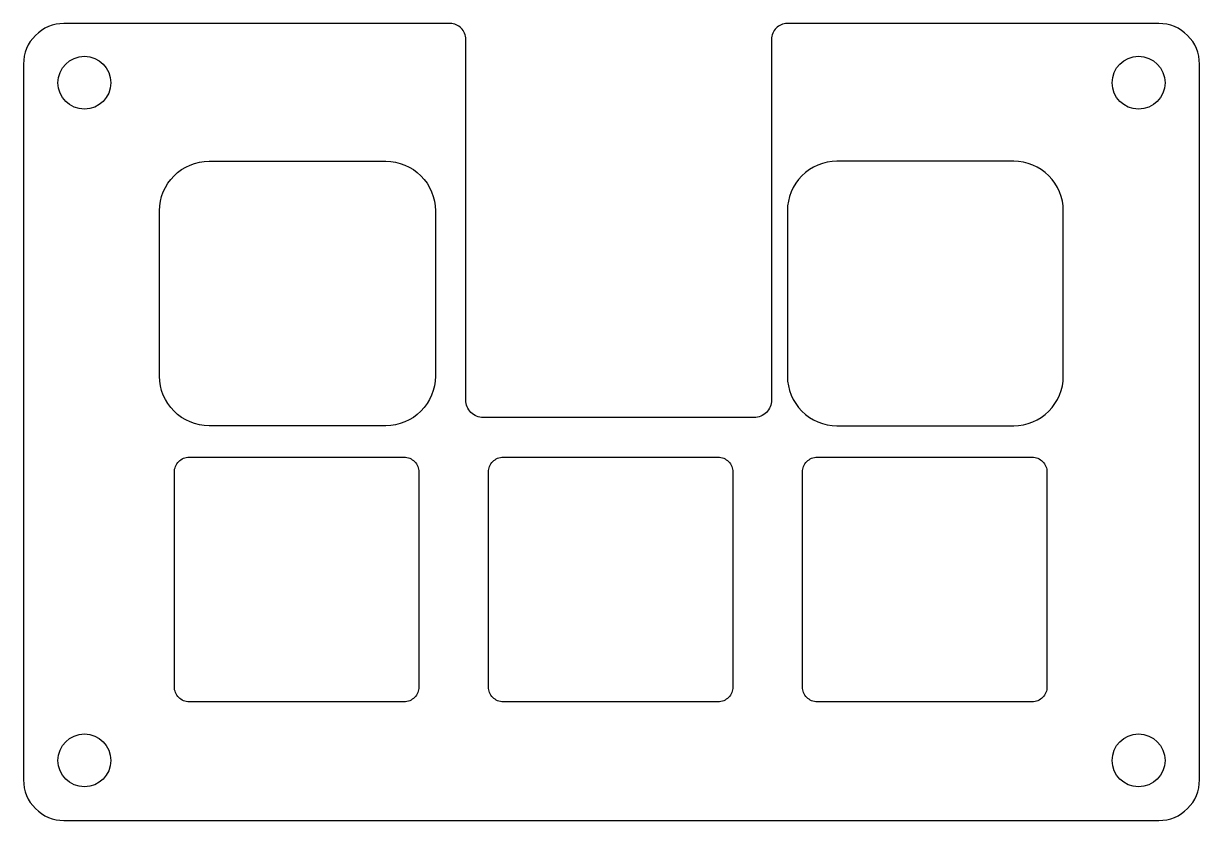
# Model space of a CAD drawing. Header units: millimetres. Extents: x -31.3 to 39.8, y -28.7 to 19.5.
import ezdxf

# ---------------------------------------------------------------- set-up
doc = ezdxf.new("R2010")
doc.units = ezdxf.units.MM
doc.layers.get('0').update_dxf_attribs({"linetype": 'CONTINUOUS'})

msp = doc.modelspace()

# ---------------------------------------------------------------- linework, layer by layer
for points in [[(-31.331, -26.293, 0.414214), (-28.881, -28.743), (37.389, -28.743, 0.414214), (39.839, -26.293), (39.839, 17.022, 0.414214), (37.389, 19.472), (14.888, 19.472, 0.414214), (13.938, 18.522), (13.938, -3.311, -0.414214), (12.888, -4.361), (-3.512, -4.361, -0.414214), (-4.562, -3.311), (-4.562, 18.522, 0.414214), (-5.512, 19.472), (-28.881, 19.472, 0.414214), (-31.331, 17.022)], [(-6.401, 8.141), (-6.401, -1.859, -0.414214), (-9.401, -4.859), (-20.101, -4.859, -0.414214), (-23.101, -1.859), (-23.101, 8.141, -0.414214), (-20.101, 11.141), (-9.401, 11.141, -0.414214)], [(14.899, -1.859, 0.414214), (17.899, -4.859), (28.599, -4.859, 0.414214), (31.599, -1.859), (31.599, 8.141, 0.414214), (28.599, 11.141), (17.899, 11.141, 0.414214), (14.899, 8.141)], [(-7.401, -7.664), (-7.401, -20.664, -0.414214), (-8.301, -21.564), (-21.301, -21.564, -0.414214), (-22.201, -20.664), (-22.201, -7.664, -0.414214), (-21.301, -6.764), (-8.301, -6.764, -0.414214)], [(11.604, -7.664), (11.604, -20.664, -0.414214), (10.704, -21.564), (-2.296, -21.564, -0.414214), (-3.196, -20.664), (-3.196, -7.664, -0.414214), (-2.296, -6.764), (10.704, -6.764, -0.414214)], [(16.71, -6.764), (29.71, -6.764, -0.414214), (30.61, -7.664), (30.61, -20.664, -0.414214), (29.71, -21.564), (16.71, -21.564, -0.414214), (15.81, -20.664), (15.81, -7.664, -0.414214)]]:
    msp.add_lwpolyline(points, format="xyb", close=True)
for centre in [(-27.646, 15.891), (36.154, 15.891), (-27.646, -25.109), (36.154, -25.109)]:
    msp.add_circle(centre, 1.6)

doc.saveas('drawing.dxf')
